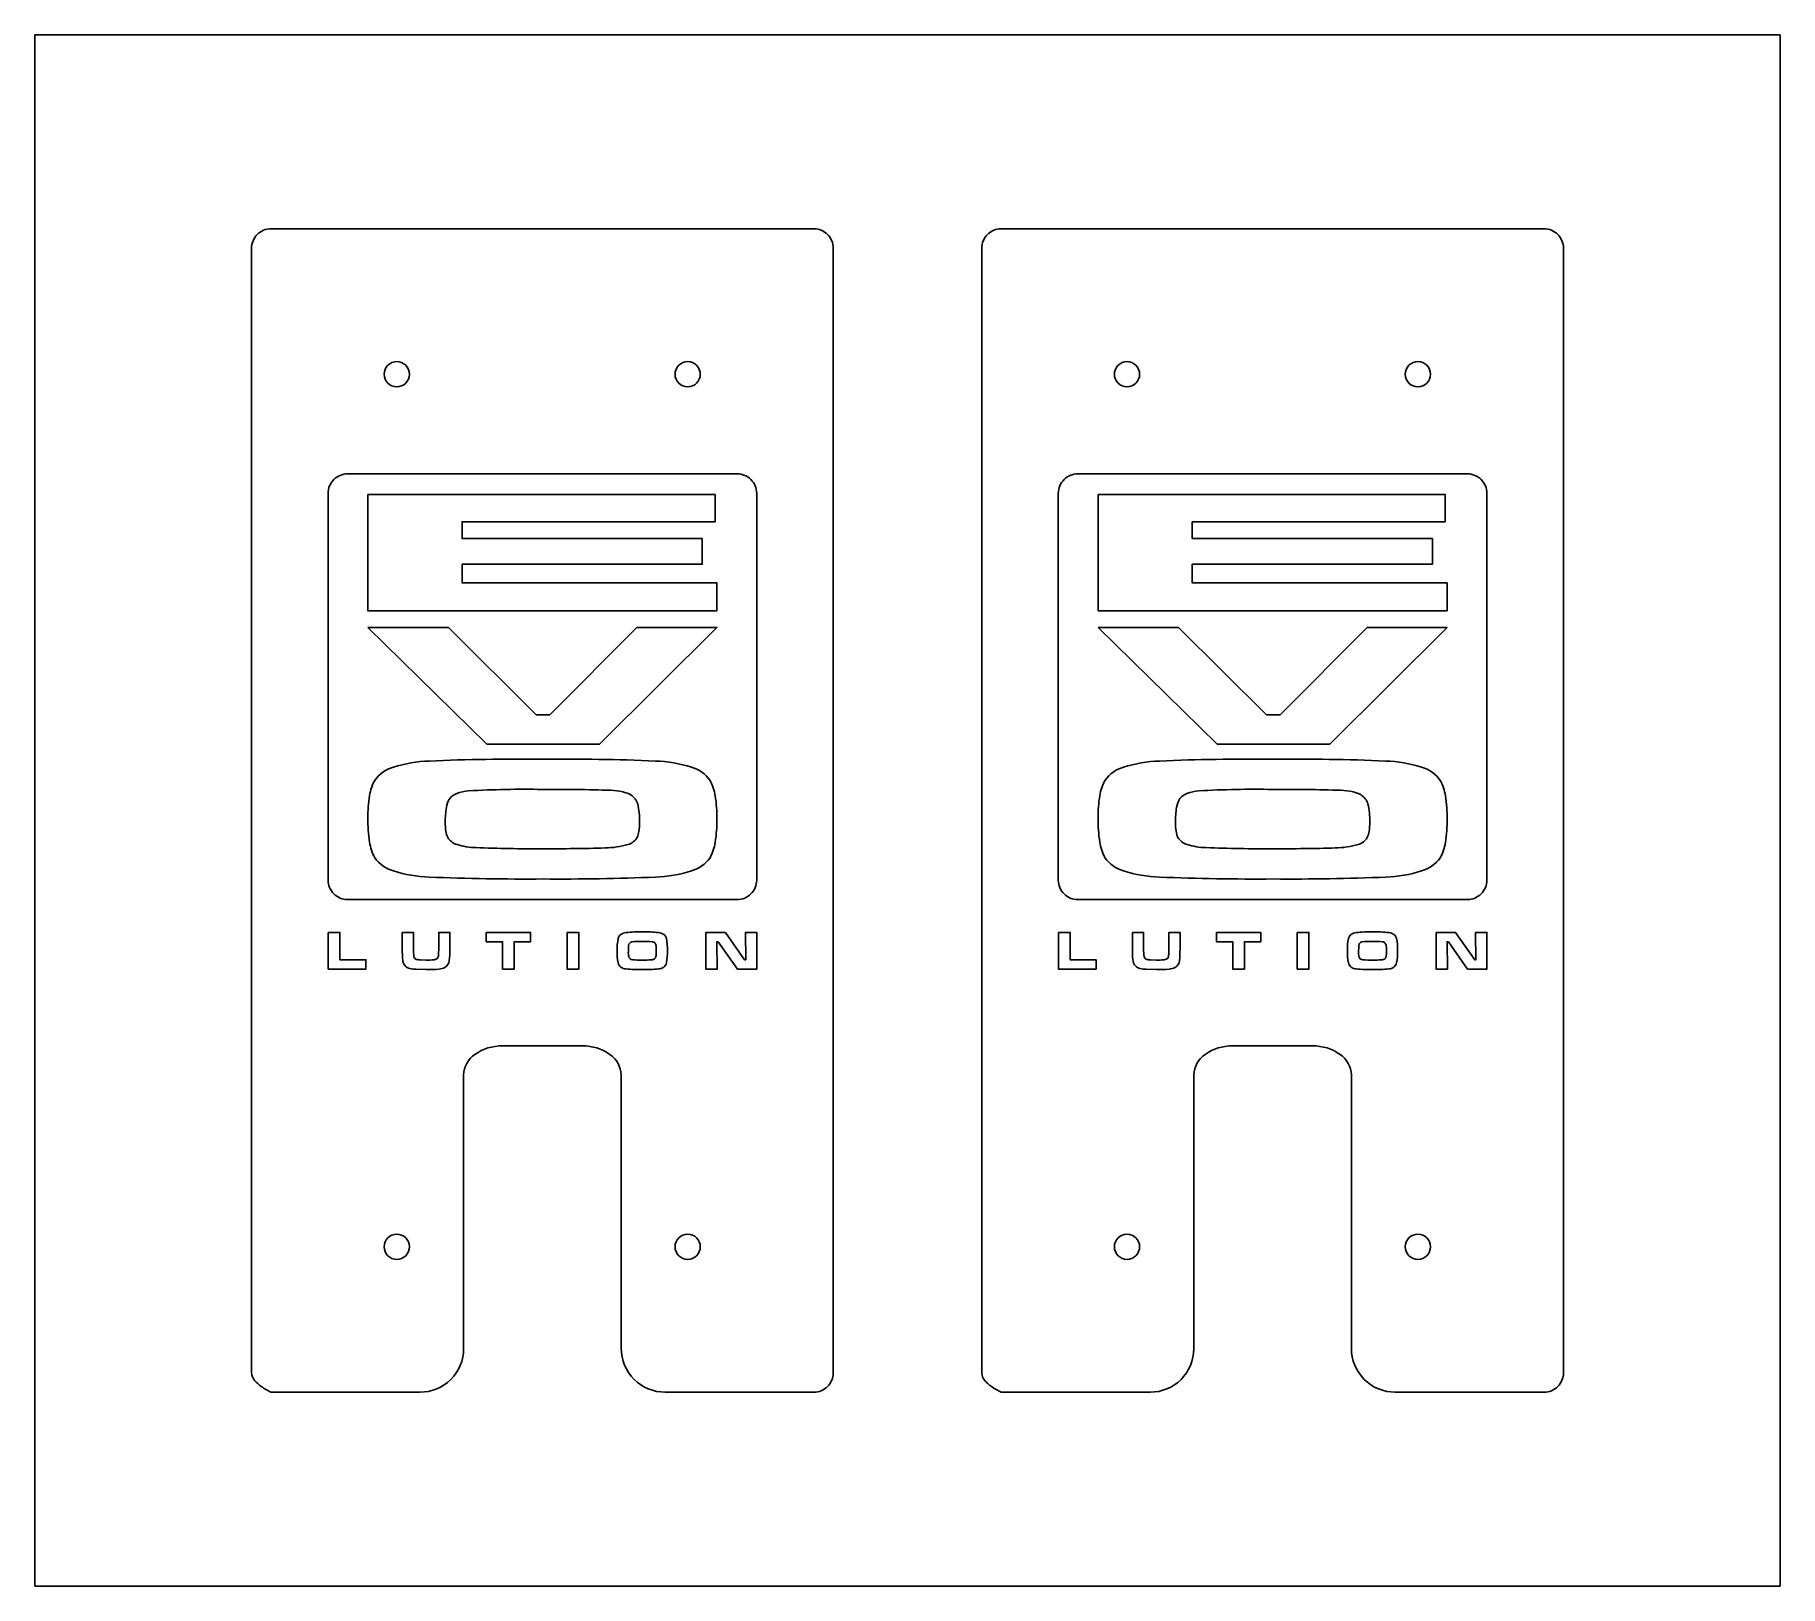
# Model space of a CAD drawing. Extents: x 21.34 to 30.34, y 6.41 to 14.41.
import ezdxf

# ---------------------------------------------------------------- set-up
doc = ezdxf.new("R2010")
doc.units = 0
doc.header["$LTSCALE"] = 100
doc.layers.add('LAYER_1', color=1, linetype='CONTINUOUS')

msp = doc.modelspace()

# ---------------------------------------------------------------- linework, layer by layer
at = {"layer": 'LAYER_1', "color": 0}
for points in [[(30.341651, 14.410395), (21.341651, 14.410395), (21.341651, 6.410395), (30.341651, 6.410395), (30.341651, 14.410395)], [(23.05886, 12.040326), (24.849387, 12.040326), (24.849387, 11.899227), (23.544387, 11.899227), (23.544387, 11.812633), (24.783071, 11.812633), (24.783071, 11.680765), (23.544387, 11.680765), (23.544387, 11.584501), (24.85886, 11.584501), (24.85886, 11.440326), (23.05886, 11.440326), (23.05886, 12.040326)], [(26.824442, 12.040326), (28.614968, 12.040326), (28.614968, 11.899227), (27.309968, 11.899227), (27.309968, 11.812633), (28.548652, 11.812633), (28.548652, 11.680765), (27.309968, 11.680765), (27.309968, 11.584501), (28.624442, 11.584501), (28.624442, 11.440326), (26.824442, 11.440326), (26.824442, 12.040326)], [(23.05886, 11.353326), (23.474315, 11.353326), (23.927042, 10.904095), (23.997951, 10.904095), (24.446133, 11.353326), (24.85886, 11.353326), (24.253406, 10.753326), (23.672497, 10.753326), (23.05886, 11.353326)], [(26.824442, 11.353326), (27.239896, 11.353326), (27.692624, 10.904095), (27.763533, 10.904095), (28.211715, 11.353326), (28.624442, 11.353326), (28.018987, 10.753326), (27.438078, 10.753326), (26.824442, 11.353326)]]:
    msp.add_lwpolyline(points, close=True, dxfattribs=at)
for points in [[(23.55236, 9.04635, -0.239047), (23.610939, 9.152415, -0.160297), (23.75236, 9.196349), (24.16536, 9.196349, -0.160297), (24.306782, 9.152415, -0.239047), (24.36536, 9.04635), (24.36536, 7.636785, 0.199588), (24.431669, 7.476704, 0.199588), (24.59175, 7.410395), (25.35886, 7.410395, 0.199589), (25.429571, 7.439685, 0.199589), (25.45886, 7.510395), (25.45886, 13.310395, 0.199589), (25.429571, 13.381106, 0.199589), (25.35886, 13.410395), (22.55886, 13.410395, 0.199589), (22.48815, 13.381106, 0.199589), (22.45886, 13.310395), (22.45886, 7.510395, 0.168014), (22.474485, 7.471471, 0.06828), (22.50886, 7.439685, 0.045771), (22.55886, 7.410395), (23.328126, 7.410395, 0.199588), (23.486683, 7.476073, 0.199588), (23.55236, 7.63463), (23.55236, 7.653334), (23.55236, 9.04635)], [(27.317942, 9.04635, -0.239047), (27.376521, 9.152415, -0.160297), (27.517942, 9.196349), (27.930942, 9.196349, -0.160297), (28.072363, 9.152415, -0.239047), (28.130942, 9.04635), (28.130942, 7.636785, 0.199588), (28.197251, 7.476704, 0.199588), (28.357332, 7.410395), (29.124442, 7.410395, 0.199589), (29.195153, 7.439685, 0.199589), (29.224442, 7.510395), (29.224442, 13.310395, 0.199589), (29.195153, 13.381106, 0.199589), (29.124442, 13.410395), (26.324442, 13.410395, 0.199589), (26.253731, 13.381106, 0.199589), (26.224442, 13.310395), (26.224442, 7.510395, 0.168014), (26.240067, 7.471471, 0.06828), (26.274442, 7.439685, 0.045771), (26.324442, 7.410395), (27.093707, 7.410395, 0.199588), (27.252264, 7.476073, 0.199588), (27.317942, 7.63463), (27.317942, 7.653334), (27.317942, 9.04635)], [(23.95886, 10.675326, -0.012709), (24.542229, 10.665649, -0.068), (24.727171, 10.633649, -0.172905), (24.823359, 10.565801, -0.08988), (24.849985, 10.486517, -0.043314), (24.85886, 10.366546, -0.043215), (24.849985, 10.246244, -0.089947), (24.823359, 10.16685, -0.172905), (24.727171, 10.099002, -0.068), (24.542229, 10.067002, -0.01275), (23.962698, 10.057326, -0.012668), (23.375492, 10.067002, -0.068), (23.19055, 10.099002, -0.172905), (23.094362, 10.16685, -0.090463), (23.067736, 10.247124, -0.042437), (23.05886, 10.370064, -0.044106), (23.067736, 10.487616, -0.090088), (23.094362, 10.565801, -0.172905), (23.19055, 10.633649, -0.068), (23.375492, 10.665649, -0.012748), (23.95886, 10.675326)], [(27.724442, 10.675326, -0.012709), (28.307811, 10.665649, -0.068), (28.492752, 10.633649, -0.172905), (28.588941, 10.565801, -0.08988), (28.615567, 10.486517, -0.043314), (28.624442, 10.366546, -0.043215), (28.615567, 10.246244, -0.089947), (28.588941, 10.16685, -0.172905), (28.492752, 10.099002, -0.068), (28.307811, 10.067002, -0.01275), (27.72828, 10.057326, -0.012668), (27.141073, 10.067002, -0.068), (26.956132, 10.099002, -0.172905), (26.859943, 10.16685, -0.090463), (26.833317, 10.247124, -0.042437), (26.824442, 10.370064, -0.044106), (26.833317, 10.487616, -0.090088), (26.859943, 10.565801, -0.172905), (26.956132, 10.633649, -0.068), (27.141073, 10.665649, -0.012748), (27.724442, 10.675326)], [(23.95982, 10.519176, 0.018285), (23.577944, 10.511699, 0.065672), (23.516776, 10.497458, 0.13556), (23.481035, 10.472331, 0.111542), (23.463765, 10.426641, 0.045619), (23.458008, 10.350711, 0.038229), (23.461126, 10.303316, 0.076859), (23.470481, 10.271096, 0.187934), (23.518695, 10.235138, 0.07076), (23.615364, 10.218753, 0.012015), (23.961739, 10.213475, 0.009908), (24.282208, 10.217434, 0.067427), (24.400225, 10.235028, 0.192612), (24.44724, 10.271316, 0.078983), (24.456595, 10.302931, 0.038733), (24.459713, 10.349831, 0.07014), (24.450118, 10.44484, 0.185573), (24.415577, 10.490585, 0.079454), (24.373599, 10.506255, 0.039884), (24.310993, 10.514558, 0.011391), (23.95982, 10.519176)], [(27.725401, 10.519176, 0.018285), (27.343525, 10.511699, 0.065672), (27.282358, 10.497458, 0.13556), (27.246617, 10.472331, 0.111542), (27.229346, 10.426641, 0.045619), (27.223589, 10.350711, 0.038229), (27.226707, 10.303316, 0.076859), (27.236062, 10.271096, 0.187934), (27.284277, 10.235138, 0.07076), (27.380945, 10.218753, 0.012015), (27.72732, 10.213475, 0.009908), (28.047789, 10.217434, 0.067427), (28.165806, 10.235028, 0.192612), (28.212821, 10.271316, 0.078983), (28.222176, 10.302931, 0.038733), (28.225295, 10.349831, 0.07014), (28.2157, 10.44484, 0.185573), (28.181158, 10.490585, 0.079454), (28.139181, 10.506255, 0.039884), (28.076574, 10.514558, 0.011391), (27.725401, 10.519176)]]:
    msp.add_lwpolyline(points, format="xyb", close=True, dxfattribs=at)
at = {"layer": 'LAYER_1', "color": 7}
for points in [[(23.273043, 12.660306, 0.199589), (23.254005, 12.706268, 0.199589), (23.208043, 12.725306, 0.199589), (23.162081, 12.706268, 0.199589), (23.143043, 12.660306, 0.199589), (23.162081, 12.614344, 0.199589), (23.208043, 12.595306, 0.199589), (23.254005, 12.614344, 0.199589), (23.273043, 12.660306)], [(24.773043, 12.660306, 0.199589), (24.754005, 12.706268, 0.199589), (24.708043, 12.725306, 0.199589), (24.662081, 12.706268, 0.199589), (24.643043, 12.660306, 0.199589), (24.662081, 12.614344, 0.199589), (24.708043, 12.595306, 0.199589), (24.754005, 12.614344, 0.199589), (24.773043, 12.660306)], [(27.038625, 12.660306, 0.199589), (27.019587, 12.706268, 0.199589), (26.973625, 12.725306, 0.199589), (26.927663, 12.706268, 0.199589), (26.908625, 12.660306, 0.199589), (26.927663, 12.614344, 0.199589), (26.973625, 12.595306, 0.199589), (27.019587, 12.614344, 0.199589), (27.038625, 12.660306)], [(28.538625, 12.660306, 0.199589), (28.519587, 12.706268, 0.199589), (28.473625, 12.725306, 0.199589), (28.427663, 12.706268, 0.199589), (28.408625, 12.660306, 0.199589), (28.427663, 12.614344, 0.199589), (28.473625, 12.595306, 0.199589), (28.519587, 12.614344, 0.199589), (28.538625, 12.660306)], [(23.273043, 8.160306, 0.199589), (23.254005, 8.206268, 0.199589), (23.208043, 8.225306, 0.199589), (23.162081, 8.206268, 0.199589), (23.143043, 8.160306, 0.199589), (23.162081, 8.114344, 0.199589), (23.208043, 8.095306, 0.199589), (23.254005, 8.114344, 0.199589), (23.273043, 8.160306)], [(24.773043, 8.160306, 0.199589), (24.754005, 8.206268, 0.199589), (24.708043, 8.225306, 0.199589), (24.662081, 8.206268, 0.199589), (24.643043, 8.160306, 0.199589), (24.662081, 8.114344, 0.199589), (24.708043, 8.095306, 0.199589), (24.754005, 8.114344, 0.199589), (24.773043, 8.160306)], [(27.038625, 8.160306, 0.199589), (27.019587, 8.206268, 0.199589), (26.973625, 8.225306, 0.199589), (26.927663, 8.206268, 0.199589), (26.908625, 8.160306, 0.199589), (26.927663, 8.114344, 0.199589), (26.973625, 8.095306, 0.199589), (27.019587, 8.114344, 0.199589), (27.038625, 8.160306)], [(28.538625, 8.160306, 0.199589), (28.519587, 8.206268, 0.199589), (28.473625, 8.225306, 0.199589), (28.427663, 8.206268, 0.199589), (28.408625, 8.160306, 0.199589), (28.427663, 8.114344, 0.199589), (28.473625, 8.095306, 0.199589), (28.519587, 8.114344, 0.199589), (28.538625, 8.160306)]]:
    msp.add_lwpolyline(points, format="xyb", close=True, dxfattribs=at)
at = {"layer": 'LAYER_1', "color": 1}
for points in [[(24.96386, 12.146326), (22.95386, 12.146326, 0.199589), (22.88315, 12.117036, 0.199589), (22.85386, 12.046326), (22.85386, 10.051326, 0.199589), (22.88315, 9.980615, 0.199589), (22.95386, 9.951326), (24.96386, 9.951326, 0.199589), (25.034571, 9.980615, 0.199589), (25.06386, 10.051326), (25.06386, 12.046326, 0.199589), (25.034571, 12.117036, 0.199589), (24.96386, 12.146326)], [(28.729442, 12.146326), (26.719442, 12.146326, 0.199589), (26.648731, 12.117036, 0.199589), (26.619442, 12.046326), (26.619442, 10.051326, 0.199589), (26.648731, 9.980615, 0.199589), (26.719442, 9.951326), (28.729442, 9.951326, 0.199589), (28.800153, 9.980615, 0.199589), (28.829442, 10.051326), (28.829442, 12.046326, 0.199589), (28.800153, 12.117036, 0.199589), (28.729442, 12.146326)], [(23.236445, 9.781436), (23.293922, 9.781436), (23.293922, 9.694808, 0.035344), (23.295994, 9.657089, 0.304015), (23.310294, 9.642582, 0.047936), (23.328549, 9.639991), (23.359135, 9.639128, 0.031574), (23.400515, 9.640855, 0.061214), (23.410376, 9.643428, 0.104817), (23.416887, 9.647694, 0.120269), (23.421378, 9.656398, 0.042782), (23.423381, 9.673945), (23.424072, 9.694808), (23.424072, 9.781436), (23.481548, 9.781436), (23.481548, 9.694808, -0.022646), (23.478647, 9.635673, -0.242486), (23.455988, 9.600856, -0.101447), (23.425177, 9.59229, -0.024428), (23.359826, 9.590079), (23.307185, 9.591323, -0.039804), (23.274993, 9.595744, -0.144668), (23.251022, 9.608455, -0.153147), (23.239623, 9.632219), (23.237205, 9.652529), (23.236445, 9.694808), (23.236445, 9.781436)], [(24.474131, 9.7842, -0.027684), (24.558135, 9.78116, -0.132803), (24.584766, 9.771109, -0.16585), (24.598617, 9.749797, -0.059496), (24.603729, 9.687209, -0.059438), (24.598617, 9.624482, -0.16585), (24.584766, 9.60317, -0.132803), (24.558135, 9.593119, -0.027773), (24.474684, 9.590079, -0.027595), (24.390127, 9.593119, -0.132803), (24.363496, 9.60317, -0.16585), (24.349645, 9.624482, -0.058976), (24.344533, 9.688314, -0.060208), (24.349645, 9.749797, -0.16585), (24.363496, 9.771109, -0.132803), (24.390127, 9.78116, -0.027768), (24.474131, 9.7842)], [(24.474269, 9.735151, 0.039789), (24.41928, 9.732803, 0.26766), (24.405325, 9.720437, 0.057261), (24.402838, 9.706085), (24.402009, 9.682235, 0.051132), (24.403806, 9.657227, 0.172946), (24.410748, 9.645932, 0.138653), (24.424668, 9.640786, 0.026177), (24.474546, 9.639128, 0.021595), (24.520692, 9.640371, 0.134581), (24.537686, 9.645898, 0.174118), (24.544456, 9.657296, 0.052226), (24.546253, 9.681958, 0.032481), (24.544871, 9.711802, 0.121002), (24.539897, 9.726171, 0.20365), (24.524837, 9.733701, 0.024824), (24.474269, 9.735151)], [(27.002027, 9.781436), (27.059503, 9.781436), (27.059503, 9.694808, 0.035344), (27.061575, 9.657089, 0.304015), (27.075875, 9.642582, 0.047936), (27.09413, 9.639991), (27.124716, 9.639128, 0.031574), (27.166096, 9.640855, 0.061214), (27.175958, 9.643428, 0.104817), (27.182469, 9.647694, 0.120269), (27.186959, 9.656398, 0.042782), (27.188962, 9.673945), (27.189653, 9.694808), (27.189653, 9.781436), (27.247129, 9.781436), (27.247129, 9.694808, -0.022646), (27.244228, 9.635673, -0.242486), (27.221569, 9.600856, -0.101447), (27.190759, 9.59229, -0.024428), (27.125407, 9.590079), (27.072767, 9.591323, -0.039804), (27.040574, 9.595744, -0.144668), (27.016603, 9.608455, -0.153147), (27.005205, 9.632219), (27.002787, 9.652529), (27.002027, 9.694808), (27.002027, 9.781436)], [(28.239712, 9.7842, -0.027684), (28.323716, 9.78116, -0.132803), (28.350347, 9.771109, -0.16585), (28.364198, 9.749797, -0.059496), (28.36931, 9.687209, -0.059438), (28.364198, 9.624482, -0.16585), (28.350347, 9.60317, -0.132803), (28.323716, 9.593119, -0.027773), (28.240265, 9.590079, -0.027595), (28.155709, 9.593119, -0.132803), (28.129078, 9.60317, -0.16585), (28.115227, 9.624482, -0.058976), (28.110115, 9.688314, -0.060208), (28.115227, 9.749797, -0.16585), (28.129078, 9.771109, -0.132803), (28.155709, 9.78116, -0.027768), (28.239712, 9.7842)], [(28.239851, 9.735151, 0.039789), (28.184861, 9.732803, 0.26766), (28.170907, 9.720437, 0.057261), (28.16842, 9.706085), (28.167591, 9.682235, 0.051132), (28.169387, 9.657227, 0.172946), (28.17633, 9.645932, 0.138653), (28.19025, 9.640786, 0.026177), (28.240127, 9.639128, 0.021595), (28.286274, 9.640371, 0.134581), (28.303268, 9.645898, 0.174118), (28.310038, 9.657296, 0.052226), (28.311834, 9.681958, 0.032481), (28.310452, 9.711802, 0.121002), (28.305478, 9.726171, 0.20365), (28.290419, 9.733701, 0.024824), (28.239851, 9.735151)]]:
    msp.add_lwpolyline(points, format="xyb", close=True, dxfattribs=at)
for points in [[(22.854326, 9.781436), (22.914703, 9.781436), (22.914703, 9.640924), (23.04886, 9.640924), (23.04886, 9.592843), (22.854326, 9.592843), (22.854326, 9.781436)], [(23.669271, 9.781436), (23.897518, 9.781436), (23.897518, 9.733355), (23.813653, 9.733355), (23.813653, 9.592843), (23.753275, 9.592843), (23.753275, 9.733355), (23.669271, 9.733355), (23.669271, 9.781436)], [(24.086208, 9.781436), (24.146586, 9.781436), (24.146586, 9.592843), (24.086208, 9.592843), (24.086208, 9.781436)], [(24.801814, 9.781436), (24.902536, 9.781436), (25.001323, 9.640786), (25.007264, 9.640786), (25.005882, 9.781436), (25.064326, 9.781436), (25.064326, 9.592843), (24.964433, 9.592843), (24.865231, 9.733494), (24.859014, 9.733494), (24.860258, 9.592843), (24.801814, 9.592843), (24.801814, 9.781436)], [(26.619907, 9.781436), (26.680285, 9.781436), (26.680285, 9.640924), (26.814442, 9.640924), (26.814442, 9.592843), (26.619907, 9.592843), (26.619907, 9.781436)], [(27.434853, 9.781436), (27.663099, 9.781436), (27.663099, 9.733355), (27.579234, 9.733355), (27.579234, 9.592843), (27.518856, 9.592843), (27.518856, 9.733355), (27.434853, 9.733355), (27.434853, 9.781436)], [(27.85179, 9.781436), (27.912167, 9.781436), (27.912167, 9.592843), (27.85179, 9.592843), (27.85179, 9.781436)], [(28.567396, 9.781436), (28.668117, 9.781436), (28.766904, 9.640786), (28.772845, 9.640786), (28.771464, 9.781436), (28.829907, 9.781436), (28.829907, 9.592843), (28.730015, 9.592843), (28.630813, 9.733494), (28.624595, 9.733494), (28.625839, 9.592843), (28.567396, 9.592843), (28.567396, 9.781436)]]:
    msp.add_lwpolyline(points, close=True, dxfattribs=at)

doc.saveas('drawing.dxf')
